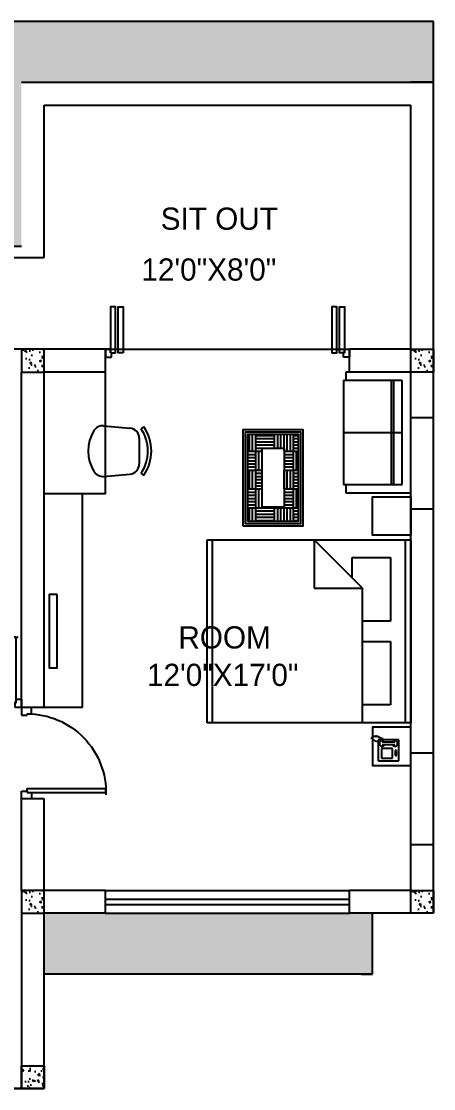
# Model space of a CAD drawing. Extents: x 22122 to 25969, y -3246 to 705.
# Drawn here: x 22605.6 to 22767.6, y -2357.7 to -1937.7 of the extents above; entities that cross this region are included whole.
import ezdxf

# ---------------------------------------------------------------- set-up
doc = ezdxf.new("R2010")
doc.units = 0
doc.header["$LTSCALE"] = 20
doc.header["$MEASUREMENT"] = 0
for name, color, linetype in [('COLUMN', 31, 'Continuous'), ('DOOR', 1, 'Continuous'), ('FURN', 10, 'Continuous'), ('HATCH', 254, 'Continuous'), ('Roof lilne', 31, 'Continuous'), ('text', 2, 'Continuous'), ('tile', 22, 'Continuous'), ('wall', 13, 'Continuous'), ('WINDOW', 4, 'Continuous')]:
    doc.layers.add(name, color=color, linetype=linetype)
doc.styles.add('style5', font='tt0142m_.ttf')
pattern_1 = [(274.9697, (-154022.07636, 37835.6434), (-7.99993045606, 96.00000841214), [7.387776, -177.306568]), (180, (-154021.436, 37828.283), (-8, -8), [0.64, -7.36]), (360, (-154029.436, 37827.643), (8, 8), [2.24, -5.76]), (90, (-154027.196, 37827.643), (-8, 8), [0.8, -7.2]), (270, (-154022.076, 37828.443), (8, -8), [0.8, -7.2]), (360, (-154022.076, 37827.643), (8, 8), [0.64, -7.36]), (360, (-154029.436, 37828.283), (8, 8), [1.6, -6.4]), (85.0303, (-154027.83636, 37828.2834), (7.99993045606, 96.00000841214), [7.387776, -177.306568]), (52.6961, (-154027.83636, 37828.68338), (-103.99988711906, -136.0000859335), [2.112064, -209.094]), (18.4349, (-154026.5564, 37830.3634), (16.000003477, 7.999987226), [2.023856, -23.27436]), (341.5651, (-154024.6364, 37831.0034), (-16.000003477, 7.999987226), [2.023856, -23.27436]), (307.3039, (-154022.71636, 37830.36338), (103.99988711906, -136.0000859335), [2.112064, -209.094]), (20.2249, (-154026.15636, 37829.8034), (-87.9999781147, -32.0000666848), [1.61988, -160.367776]), (339.7751, (-154024.63636, 37830.3634), (87.9999781147, -32.0000666848), [1.61988, -160.367776]), (307.4054, (-154023.11636, 37829.8034), (80.0000796209, -103.99993971984), [1.712072, -169.4954]), (52.5946, (-154027.19636, 37828.4434), (-80.0000796209, -103.99993971984), [1.712072, -169.4954])]

# ---------------------------------------------------------------- blocks, each defined once
blk = doc.blocks.new('A$C3B4262AC')
at = {"layer": 'DOOR'}
for p, q in [((0, 4), (0, 0)), ((2.5, 4), (0, 4)), ((0, 0), (3, 0)), ((2.5, 2.25), (2.5, 4)), ((3, 2.25), (2.5, 2.25)), ((3, 0), (3, 2.25))]:
    blk.add_line(p, q, dxfattribs=at)
blk = doc.blocks.new('DR1H902')
at = {"color": 0}
for p, q in [((-0.5, 0), (-0.5, 1)), ((-0.5, 1), (-0.45, 1)), ((-0.45, 0), (-0.45, 1)), ((-0.5, 0), (-0.45, 0))]:
    blk.add_line(p, q, dxfattribs=at)
blk.add_arc((-0.5, 0), 1, 0, 91.707, dxfattribs=at)
blk = doc.blocks.new('A$C1F9E242A')
blk.add_blockref('A$C3B4262AC', (0, 0))
at = {"xscale": -1}
blk.add_blockref('A$C3B4262AC', (36, 0), dxfattribs=at)
at = {"layer": 'DOOR', "xscale": -31, "yscale": 31, "zscale": 68.88888888888889}
blk.add_blockref('DR1H902', (18, 2.25), dxfattribs=at)
blk = doc.blocks.new('*U71')
at = {"xscale": -1}
blk.add_blockref('A$C1F9E242A', (0, -2), dxfattribs=at)
blk = doc.blocks.new('*U69')
blk.add_blockref('A$C1F9E242A', (-36, -2))
blk = doc.blocks.new('SOFA')
at = {"color": 1}
for p, q in [((28, 4), (-28, 4)), ((-28, 4), (-28, -26)), ((24, 0), (-24, 0)), ((-24, 0), (-24, -27)), ((0, -27), (0, 0)), ((28, -26), (28, 4)), ((-24, -4), (24, -4)), ((24, -27), (24, 0)), ((24, -27), (24, 0)), ((-24, -5), (24, -5)), ((-28, -26), (-24, -26)), ((-24, -27), (24, -27)), ((24, -26), (28, -26))]:
    blk.add_line(p, q, dxfattribs=at)
blk = doc.blocks.new('RECTANG')
for p, q in [((1, 1), (0, 1)), ((0, 1), (0, 0)), ((1, 0), (1, 1)), ((0, 0), (1, 0))]:
    blk.add_line(p, q)
blk = doc.blocks.new('BEDKING')
at = {"color": 0}
for p, q in [((-78, -36), (-78, 36)), ((-19, 36), (-19, -17)), ((-2, 36), (-2, -36)), ((-8, 29), (-19, 29)), ((-8, 4), (-8, 29)), ((-19, 4), (-8, 4)), ((-8, -4), (-19, -4)), ((-8, -29), (-8, -4)), ((-38, -17), (-19, -17)), ((-38, -36), (-38, -17)), ((-19, -17), (-38, -36)), ((-23, -21), (-23, -29)), ((-23, -29), (-8, -29))]:
    blk.add_line(p, q, dxfattribs=at)
at = {"color": 0, "xscale": 80, "yscale": 72, "zscale": 80}
blk.add_blockref('RECTANG', (-80, -36), dxfattribs=at)
blk = doc.blocks.new('FNPHONE')
at = {"color": 0}
for p, q in [((0.92, 6.54), (0.92, 1.54)), ((1.92, 6.54), (1.92, 1.54)), ((4.33, 4.85), (4.33, 4.85)), ((5.27, 4.85), (5.27, 4.85)), ((6.21, 4.85), (6.21, 4.85)), ((-0.9, 0.22), (-1.5, 0.02)), ((-0.7, 0.62), (-1.3, 0.42)), ((-0.5, 1.02), (-1.1, 0.82)), ((-0.3, 1.42), (-0.9, 1.22)), ((-0.1, 1.82), (-0.7, 1.62)), ((1.06, 0.56), (0.7, -0.58)), ((4.33, 3.91), (4.33, 3.91)), ((4.33, 2.97), (4.33, 2.97)), ((4.33, 2.03), (4.33, 2.03)), ((5.27, 3.91), (5.27, 3.91)), ((5.27, 2.97), (5.27, 2.97)), ((5.27, 2.03), (5.27, 2.03)), ((6.21, 3.91), (6.21, 3.91)), ((6.21, 2.97), (6.21, 2.97)), ((6.21, 2.03), (6.21, 2.03)), ((-1.1, -0.18), (-1.7, -0.38)), ((-1.1, -0.58), (-1.7, -0.78)), ((-1.1, -0.98), (-1.7, -1.18)), ((-1.1, -1.38), (-1.7, -1.58)), ((-0.9, -1.78), (-1.5, -1.98)), ((-0.7, -2.18), (-1.3, -2.38)), ((-0.23, -2.46), (-0.83, -2.66)), ((0.3, -1.98), (-0.3, -2.18)), ((0.5, -1.58), (-0.1, -1.78)), ((0.7, -1.18), (0.1, -1.38)), ((0.9, -0.78), (0.3, -0.98))]:
    blk.add_line(p, q, dxfattribs=at)
for centre, start, end in [((1.42, 6.54), 298.4915, 241.5085), ((1.42, 1.54), 118.4915, 61.5085)]:
    blk.add_arc(centre, 1.05, start, end, dxfattribs=at)
for p, xscale, yscale, zscale in [((0, 0), 8.20528234483245, 8.104073169521023, 8.20528234483245), ((3.4, 1.25), 3.75, 4.375, 3.75), ((4.18, 6.72), 2.03125, 0.46875, 2.03125)]:
    blk.add_blockref('RECTANG', p, dxfattribs=dict(at, xscale=xscale, yscale=yscale, zscale=zscale))
blk = doc.blocks.new('CHAIR1')
at = {"color": 0}
for p, q in [((6.09, 9.96), (16.38, 9.07)), ((20.77, 8.8), (21.88, 9.57)), ((20.09, 5.02), (20.09, -5.02)), ((6.09, -9.96), (16.38, -9.07)), ((20.77, -8.8), (21.88, -9.57))]:
    blk.add_line(p, q, dxfattribs=at)
for centre, radius, start, end in [((5.74, 5.91), 4.06, 85.0303, 148.407), ((16.03, 5.02), 4.06, 0, 85.0303), ((7.9, 0), 15.59, 325.6197, 34.3803), ((7.9, 0), 16.94, 325.6197, 34.3803), ((15.35, 0), 15.35, 148.407, 211.593), ((5.74, -5.91), 4.06, 211.593, 274.9697), ((16.03, -5.02), 4.06, 274.9697, 0)]:
    blk.add_arc(centre, radius, start, end, dxfattribs=at)

msp = doc.modelspace()

# ---------------------------------------------------------------- hatches: boundary and pattern name
at = {"layer": 'FURN'}
h = msp.add_hatch(dxfattribs=at)
h.set_pattern_fill('AR-PARQ1', color=9, scale=0.61875, angle=-180, style=0)
h.set_pattern_definition([(90, (27561.0165, -8091.438), (-7.425, 7.425), [7.425, -7.425]), (90, (27562.254, -8091.438), (-7.425, 7.425), [7.425, -7.425]), (90, (27563.4915, -8091.438), (-7.425, 7.425), [7.425, -7.425]), (90, (27564.729, -8091.438), (-7.425, 7.425), [7.425, -7.425]), (90, (27565.9665, -8091.438), (-7.425, 7.425), [7.425, -7.425]), (90, (27567.204, -8091.438), (-7.425, 7.425), [7.425, -7.425]), (90, (27568.4415, -8091.438), (-7.425, 7.425), [7.425, -7.425]), (360, (27561.0165, -8084.013), (7.425, -7.425), [7.425, -7.425]), (360, (27561.0165, -8082.7754), (7.425, -7.425), [7.425, -7.425]), (360, (27561.0165, -8081.538), (7.425, -7.425), [7.425, -7.425]), (360, (27561.0165, -8080.3004), (7.425, -7.425), [7.425, -7.425]), (360, (27561.0165, -8079.063), (7.425, -7.425), [7.425, -7.425]), (360, (27561.0165, -8077.8254), (7.425, -7.425), [7.425, -7.425]), (360, (27561.0165, -8076.588), (7.425, -7.425), [7.425, -7.425])])
h.paths.add_polyline_path([(22694.56, -2100.16), (22714.35, -2100.16), (22714.35, -2134.49), (22694.56, -2134.49)])
h.paths.add_polyline_path([(22700.13, -2128.88), (22708.78, -2128.88), (22708.78, -2105.69), (22700.13, -2105.69)], flags=16)
at = {"layer": 'HATCH'}
h = msp.add_hatch(dxfattribs=at)
h.set_pattern_fill('AR-CONC', color=8, style=0)
h.set_pattern_definition([(50, (-150879.5006, 35625.814), (7.17260183, -0.62752135), [0.75, -8.25]), (355, (-150879.5006, 35625.814), (-1.38751334, 7.52192134), [0.6, -6.6]), (100.4514, (-150878.903, 35625.7615), (5.78509382, 6.89439542), [0.6374019, -7.01142112]), (46.1842, (-150879.501, 35627.814), (10.6724105, -1.65519014), [1.125, -12.375]), (96.6356, (-150878.611, 35627.676), (9.34662706, 9.7411787), [0.9561029, -10.51713]), (351.1842, (-150879.501, 35627.814), (9.34661945, 9.741186), [0.9, -9.9]), (21, (-150878.5006, 35627.314), (5.96907052, -4.0261889), [0.75, -8.25]), (326, (-150878.5006, 35627.314), (2.43315332, 7.25150045), [0.6, -6.6]), (71.4514, (-150878.003, 35626.978), (8.40222629, 3.22530497), [0.6374019, -7.01142112]), (37.5, (-150879.5006, 35625.8138), (0.121598553, 3.32893854), [0, -6.52, 0, -6.7, 0, -6.625]), (7.5, (-150879.5006, 35625.8138), (2.630695374, 3.94411712), [0, -3.82, 0, -6.37, 0, -2.525]), (327.5, (-150881.7306, 35625.8138), (5.33822436, -0.225548717), [0, -2.5, 0, -7.8, 0, -10.35]), (317.5, (-150882.7306, 35625.814), (5.83186169, 1.00104982), [0, -3.25, 0, -5.18, 0, -7.35])])
h.paths.add_polyline_path([(22614.56, -2066.71), (22605.56, -2066.71), (22605.56, -2075.71), (22614.56, -2075.71)])
h = msp.add_hatch(dxfattribs=at)
h.set_pattern_fill('AR-CONC', color=8, style=0)
h.set_pattern_definition([(50, (-150726.502, 35625.814), (7.17260183, -0.62752135), [0.75, -8.25]), (355, (-150726.502, 35625.814), (-1.38751334, 7.52192134), [0.6, -6.6]), (100.4514, (-150725.9044, 35625.7615), (5.78509382, 6.89439542), [0.6374019, -7.01142112]), (46.1842, (-150726.502, 35627.814), (10.6724105, -1.65519014), [1.125, -12.375]), (96.6356, (-150725.613, 35627.676), (9.34662706, 9.7411787), [0.9561029, -10.51713]), (351.1842, (-150726.502, 35627.814), (9.34661945, 9.741186), [0.9, -9.9]), (21, (-150725.502, 35627.314), (5.96907052, -4.0261889), [0.75, -8.25]), (326, (-150725.502, 35627.314), (2.43315332, 7.25150045), [0.6, -6.6]), (71.4514, (-150725.005, 35626.978), (8.40222629, 3.22530497), [0.6374019, -7.01142112]), (37.5, (-150726.502, 35625.8138), (0.121598553, 3.32893854), [0, -6.52, 0, -6.7, 0, -6.625]), (7.5, (-150726.502, 35625.8138), (2.630695374, 3.94411712), [0, -3.82, 0, -6.37, 0, -2.525]), (327.5, (-150728.732, 35625.8138), (5.33822436, -0.225548717), [0, -2.5, 0, -7.8, 0, -10.35]), (317.5, (-150729.732, 35625.814), (5.83186169, 1.00104982), [0, -3.25, 0, -5.18, 0, -7.35])])
h.paths.add_polyline_path([(22767.56, -2066.71), (22758.56, -2066.71), (22758.56, -2075.71), (22767.56, -2075.71)])
h = msp.add_hatch(dxfattribs=at)
h.set_pattern_fill('AR-CONC', color=8, style=0)
h.set_pattern_definition([(50, (-150879.5006, 35412.814), (7.17260183, -0.62752135), [0.75, -8.25]), (355, (-150879.5006, 35412.814), (-1.38751334, 7.52192134), [0.6, -6.6]), (100.4514, (-150878.903, 35412.7615), (5.78509382, 6.89439542), [0.6374019, -7.01142112]), (46.1842, (-150879.501, 35414.814), (10.6724105, -1.65519014), [1.125, -12.375]), (96.6356, (-150878.611, 35414.676), (9.34662706, 9.7411787), [0.9561029, -10.51713]), (351.1842, (-150879.501, 35414.814), (9.34661945, 9.741186), [0.9, -9.9]), (21, (-150878.5006, 35414.314), (5.96907052, -4.0261889), [0.75, -8.25]), (326, (-150878.5006, 35414.314), (2.43315332, 7.25150045), [0.6, -6.6]), (71.4514, (-150878.003, 35413.978), (8.40222629, 3.22530497), [0.6374019, -7.01142112]), (37.5, (-150879.5006, 35412.8138), (0.121598553, 3.32893854), [0, -6.52, 0, -6.7, 0, -6.625]), (7.5, (-150879.5006, 35412.8138), (2.630695374, 3.94411712), [0, -3.82, 0, -6.37, 0, -2.525]), (327.5, (-150881.7306, 35412.8138), (5.33822436, -0.225548717), [0, -2.5, 0, -7.8, 0, -10.35]), (317.5, (-150882.7306, 35412.814), (5.83186169, 1.00104982), [0, -3.25, 0, -5.18, 0, -7.35])])
h.paths.add_polyline_path([(22614.56, -2279.71), (22605.56, -2279.71), (22605.56, -2288.71), (22614.56, -2288.71)])
h = msp.add_hatch(dxfattribs=at)
h.set_pattern_fill('AR-CONC', color=8, style=0)
h.set_pattern_definition([(50, (-150726.502, 35412.814), (7.17260183, -0.62752135), [0.75, -8.25]), (355, (-150726.502, 35412.814), (-1.38751334, 7.52192134), [0.6, -6.6]), (100.4514, (-150725.9044, 35412.7615), (5.78509382, 6.89439542), [0.6374019, -7.01142112]), (46.1842, (-150726.502, 35414.814), (10.6724105, -1.65519014), [1.125, -12.375]), (96.6356, (-150725.613, 35414.676), (9.34662706, 9.7411787), [0.9561029, -10.51713]), (351.1842, (-150726.502, 35414.814), (9.34661945, 9.741186), [0.9, -9.9]), (21, (-150725.502, 35414.314), (5.96907052, -4.0261889), [0.75, -8.25]), (326, (-150725.502, 35414.314), (2.43315332, 7.25150045), [0.6, -6.6]), (71.4514, (-150725.005, 35413.978), (8.40222629, 3.22530497), [0.6374019, -7.01142112]), (37.5, (-150726.502, 35412.8138), (0.121598553, 3.32893854), [0, -6.52, 0, -6.7, 0, -6.625]), (7.5, (-150726.502, 35412.8138), (2.630695374, 3.94411712), [0, -3.82, 0, -6.37, 0, -2.525]), (327.5, (-150728.732, 35412.8138), (5.33822436, -0.225548717), [0, -2.5, 0, -7.8, 0, -10.35]), (317.5, (-150729.732, 35412.814), (5.83186169, 1.00104982), [0, -3.25, 0, -5.18, 0, -7.35])])
h.paths.add_polyline_path([(22767.56, -2279.71), (22758.56, -2279.71), (22758.56, -2288.71), (22767.56, -2288.71)])
h = msp.add_hatch(dxfattribs=at)
h.set_pattern_fill('AR-CONC', color=8, style=0)
h.set_pattern_definition([(50, (-153640.06, 39640.508), (7.17260183, -0.62752135), [0.75, -8.25]), (355, (-153640.06, 39640.508), (-1.38751334, 7.52192134), [0.6, -6.6]), (100.4514, (-153639.4625, 39640.456), (5.78509382, 6.89439542), [0.6374019, -7.01142112]), (46.1842, (-153640.06, 39642.508), (10.6724105, -1.65519014), [1.125, -12.375]), (96.6356, (-153639.171, 39642.37), (9.34662706, 9.7411787), [0.9561029, -10.51713]), (351.1842, (-153640.06, 39642.508), (9.34661945, 9.741186), [0.9, -9.9]), (21, (-153639.06, 39642.008), (5.96907052, -4.0261889), [0.75, -8.25]), (326, (-153639.06, 39642.008), (2.43315332, 7.25150045), [0.6, -6.6]), (71.4514, (-153638.563, 39641.6726), (8.40222629, 3.22530497), [0.6374019, -7.01142112]), (37.5, (-153640.0602, 39640.508), (0.121598553, 3.32893854), [0, -6.52, 0, -6.7, 0, -6.625]), (7.5, (-153640.0602, 39640.508), (2.630695374, 3.94411712), [0, -3.82, 0, -6.37, 0, -2.525]), (327.5, (-153642.2902, 39640.508), (5.33822436, -0.225548717), [0, -2.5, 0, -7.8, 0, -10.35]), (317.5, (-153643.29, 39640.508), (5.83186169, 1.00104982), [0, -3.25, 0, -5.18, 0, -7.35])])
h.paths.add_polyline_path([(22614.56, -2357.71), (22614.56, -2348.71), (22605.56, -2348.71), (22605.56, -2357.71)])
at = {"layer": 'tile'}
h = msp.add_hatch(dxfattribs=at)
h.set_pattern_fill('SPANTILE', color=256, scale=8, style=0)
h.set_pattern_definition(pattern_1)
h.paths.add_polyline_path([(22290.56, -1937.71), (22290.56, -1961.71), (22452.56, -1961.71), (22452.56, -2026.21), (22524.56, -2026.21), (22533.56, -2026.21), (22605.56, -2026.21), (22605.55, -1961.71), (22767.56, -1961.71), (22767.56, -1937.71)])
h = msp.add_hatch(dxfattribs=at)
h.set_pattern_fill('SPANTILE', color=256, scale=8, style=0)
h.set_pattern_definition(pattern_1)
h.paths.add_polyline_path([(22319.06, -2288.71), (22314.56, -2288.71), (22314.56, -2312.71), (22319.06, -2312.71)])
h.paths.add_polyline_path([(22424.06, -2288.71), (22419.56, -2288.71), (22415.56, -2288.71), (22327.56, -2288.71), (22323.56, -2288.71), (22319.06, -2288.71), (22319.06, -2312.71), (22424.06, -2312.71)])
h.paths.add_polyline_path([(22428.56, -2288.71), (22424.06, -2288.71), (22424.06, -2312.71), (22428.56, -2312.71)])
h.paths.add_polyline_path([(22443.56, -2288.71), (22443.55, -2288.71), (22428.56, -2288.71), (22428.56, -2312.71), (22443.56, -2312.71)])
h.paths.add_polyline_path([(22629.56, -2288.71), (22614.56, -2288.71), (22614.56, -2312.71), (22629.56, -2312.71)])
h.paths.add_polyline_path([(22634.06, -2288.71), (22629.56, -2288.71), (22629.56, -2312.71), (22634.06, -2312.71)])
h.paths.add_polyline_path([(22739.06, -2288.71), (22734.56, -2288.71), (22730.56, -2288.71), (22642.56, -2288.71), (22638.56, -2288.71), (22634.06, -2288.71), (22634.06, -2312.71), (22739.06, -2312.71)])
h.paths.add_polyline_path([(22743.56, -2288.71), (22739.06, -2288.71), (22739.06, -2312.71), (22743.56, -2312.71)])

# ---------------------------------------------------------------- linework, layer by layer
for p, q in [((22767.56, -1937.71), (22290.56, -1937.71)), ((22767.56, -1961.71), (22767.56, -1937.71)), ((22605.55, -1961.71), (22767.56, -1961.71)), ((22767.56, -2066.71), (22767.56, -1961.71)), ((22614.55, -1970.71), (22758.55, -1970.71)), ((22614.55, -2030.71), (22614.55, -1970.71)), ((22758.56, -2066.71), (22758.55, -1970.71)), ((22533.56, -2026.21), (22605.56, -2026.21)), ((22533.56, -2030.71), (22614.55, -2030.71)), ((22605.56, -2288.71), (22605.56, -2357.71)), ((22614.56, -2357.71), (22614.56, -2288.71)), ((22605.56, -2357.71), (22452.56, -2357.71))]:
    msp.add_line(p, q)
at = {"layer": 'COLUMN'}
for points in [[(22605.56, -2075.71), (22614.56, -2075.71), (22614.56, -2066.71), (22605.56, -2066.71)], [(22767.56, -2075.71), (22758.56, -2075.71), (22758.56, -2066.71), (22767.56, -2066.71)], [(22605.56, -2288.71), (22614.56, -2288.71), (22614.56, -2279.71), (22605.56, -2279.71)], [(22767.56, -2288.71), (22758.56, -2288.71), (22758.56, -2279.71), (22767.56, -2279.71)], [(22614.56, -2357.71), (22605.56, -2357.71), (22605.56, -2348.71), (22614.56, -2348.71)]]:
    msp.add_lwpolyline(points, close=True, dxfattribs=at)
at = {"layer": 'DOOR', "color": 4}
for points in [[(22640.56, -2068.11), (22642.56, -2068.11), (22642.56, -2050.11), (22640.56, -2050.11)], [(22645.56, -2068.11), (22643.56, -2068.11), (22643.56, -2050.11), (22645.56, -2050.11)], [(22727.56, -2068.11), (22729.56, -2068.11), (22729.56, -2050.11), (22727.56, -2050.11)], [(22732.56, -2068.11), (22730.56, -2068.11), (22730.56, -2050.11), (22732.56, -2050.11)]]:
    msp.add_lwpolyline(points, close=True, dxfattribs=at)
at = {"layer": 'FURN'}
for p, q in [((22638.55, -2123.71), (22638.55, -2075.71)), ((22638.55, -2123.71), (22614.55, -2123.71)), ((22629.55, -2207.72), (22629.55, -2123.71)), ((22629.55, -2207.71), (22614.55, -2207.71))]:
    msp.add_line(p, q, dxfattribs=at)
for points in [[(22692.71, -2136.35), (22692.71, -2098.31), (22716.2, -2098.31), (22716.2, -2136.35)], [(22700.13, -2128.88), (22700.13, -2105.69), (22708.78, -2105.69), (22708.78, -2128.88)], [(22758.55, -2124.87), (22758.55, -2139.9), (22743.49, -2139.9), (22743.49, -2124.87)], [(22619.67, -2163.3), (22616.43, -2163.3), (22616.43, -2192.13), (22619.67, -2192.13)], [(22758.55, -2230.56), (22758.55, -2215.53), (22743.49, -2215.53), (22743.49, -2230.56)]]:
    msp.add_lwpolyline(points, close=True, dxfattribs=at)
at = {"layer": 'FURN', "color": 9}
for points in [[(22693.63, -2135.42), (22693.63, -2099.24), (22715.28, -2099.24), (22715.28, -2135.42)], [(22694.56, -2134.49), (22694.56, -2100.16), (22714.35, -2100.16), (22714.35, -2134.49)]]:
    msp.add_lwpolyline(points, close=True, dxfattribs=at)
at = {"layer": 'Roof lilne', "color": 7}
for p, q in [((22634.06, -2312.71), (22614.56, -2312.71)), ((22739.06, -2312.71), (22743.56, -2312.71))]:
    msp.add_line(p, q, dxfattribs=at)
at = {"layer": 'wall'}
for p, q in [((22767.56, -1961.71), (22758.56, -1961.71)), ((22605.56, -2066.71), (22593.56, -2066.71)), ((22638.56, -2066.71), (22614.56, -2066.71)), ((22638.56, -2075.71), (22638.56, -2066.71)), ((22758.56, -2066.71), (22734.56, -2066.71)), ((22734.56, -2075.71), (22734.56, -2066.71)), ((22767.56, -2288.71), (22767.56, -2066.71)), ((22605.56, -2207.71), (22605.56, -2075.71)), ((22614.56, -2207.71), (22614.56, -2075.71)), ((22638.56, -2075.71), (22614.56, -2075.71)), ((22758.56, -2075.71), (22734.56, -2075.71)), ((22758.56, -2279.71), (22758.56, -2075.71)), ((22767.55, -2093.71), (22758.55, -2093.71)), ((22767.55, -2129.71), (22758.55, -2129.71)), ((22614.56, -2207.71), (22605.56, -2207.71)), ((22767.55, -2225.71), (22758.55, -2225.71)), ((22605.56, -2279.71), (22605.56, -2243.71)), ((22614.56, -2243.71), (22605.56, -2243.71)), ((22614.56, -2279.71), (22614.56, -2243.71)), ((22767.55, -2261.71), (22758.55, -2261.71)), ((22638.56, -2279.71), (22605.56, -2279.71)), ((22638.56, -2288.71), (22638.56, -2279.71)), ((22734.56, -2288.71), (22734.56, -2279.71)), ((22758.56, -2279.71), (22734.56, -2279.71)), ((22638.56, -2288.71), (22614.56, -2288.71)), ((22758.56, -2288.71), (22734.56, -2288.71)), ((22743.56, -2312.71), (22743.56, -2288.71)), ((22743.56, -2312.71), (22614.56, -2312.71)), ((22443.56, -2357.71), (22614.56, -2357.71))]:
    msp.add_line(p, q, dxfattribs=at)
at = {"layer": 'wall', "color": 7}
msp.add_line((22638.56, -2066.71), (22734.56, -2066.71), dxfattribs=at)
at = {"layer": 'WINDOW'}
for p, q in [((22638.56, -2279.71), (22734.56, -2279.71)), ((22638.56, -2288.71), (22734.56, -2288.71))]:
    msp.add_line(p, q, dxfattribs=at)
at = {"layer": 'WINDOW', "color": 4}
for p, q in [((22638.56, -2283.21), (22734.56, -2283.21)), ((22638.56, -2285.21), (22734.56, -2285.21))]:
    msp.add_line(p, q, dxfattribs=at)

# ---------------------------------------------------------------- block references
at = {"yscale": 0.7999999999883585, "zscale": 0.7999999999999999}
for p, xscale in [((22638.56, -2069.91), 0.7999999999883585), ((22734.56, -2069.91), -0.7999999999883585)]:
    msp.add_blockref('A$C3B4262AC', p, dxfattribs=dict(at, xscale=xscale))
at = {"layer": 'DOOR', "xscale": -0.8333333333139308, "yscale": 0.8333333333430346, "zscale": 0.8333333333333334}
msp.add_blockref('*U71', (22575.56, -2206.05), dxfattribs=at)
at = {"layer": 'DOOR', "rotation": 270}
msp.add_blockref('*U69', (22607.56, -2243.71), dxfattribs=at)
at = {"layer": 'FURN', "xscale": 0.8500000000058208, "yscale": 0.8500000000058208, "zscale": 0.85, "rotation": 270}
msp.add_blockref('SOFA', (22755.15, -2099.51), dxfattribs=at)
at = {"layer": 'FURN'}
msp.add_blockref('CHAIR1', (22631.8, -2106.81), dxfattribs=at)
at = {"layer": 'FURN', "xscale": -1, "rotation": 180}
msp.add_blockref('BEDKING', (22758.55, -2177.71), dxfattribs=at)
at = {"layer": 'FURN', "rotation": 270}
msp.add_blockref('FNPHONE', (22745.79, -2220.45), dxfattribs=at)

# ---------------------------------------------------------------- texts
at = {"layer": 'text', "style": 'style5'}
for s, height, p in [('SIT OUT', 8.733, (22660.31, -2019.73)), ('12\'0"X8\'0"', 8.733, (22652.72, -2039.74)), ('ROOM', 8.733, (22667.25, -2184.51)), ('12\'0"X17\'0"', 8.7331, (22654.92, -2199.25))]:
    msp.add_text(s, height=height, dxfattribs=at).set_placement(p)

doc.saveas('drawing.dxf')
